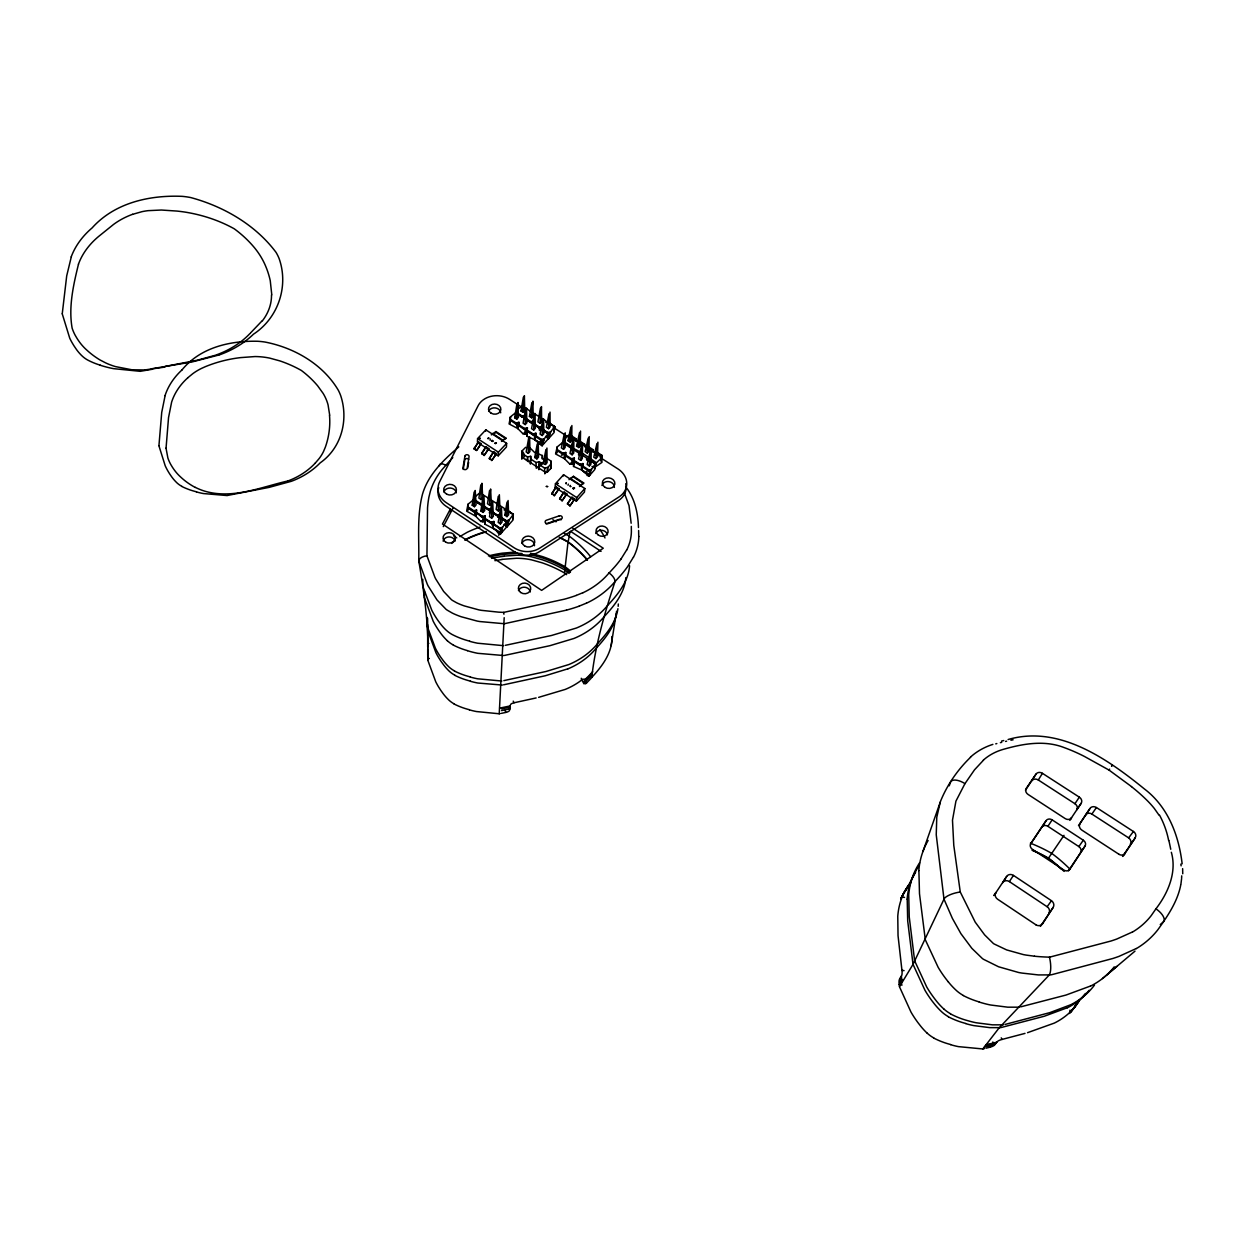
<?xml version="1.0" encoding="UTF-8"?>
<svg xmlns="http://www.w3.org/2000/svg" width="1245" height="1245" viewBox="0 0 1245 1245"><rect width="100%" height="100%" fill="white"/><g stroke="black" fill="none" stroke-linecap="round" stroke-linejoin="round"><path stroke-width="1.5" d="M484.118 455.483L488.787 448.62L486.172 446.908L485.317 447.531L481.69 453.242L484.118 455.483L488.787 448.62M506.98 516.644L507.026 502.108L504.801 515.197L506.98 516.644L508.645 514.823L508.1 500.506L506.917 509.703M271.783 294.832L270.258 280.701A135.223 105.047 -6.7 0 0 266.586 268.469L265.263 265.247A110.323 85.749 -6 0 0 254.369 247.599L253.358 246.417A142.817 111.163 -6.9 0 0 234.278 228.815A138.522 108.222 -6.6 0 0 185.396 212.148A162.862 127.846 -7 0 0 177.008 211.074L161.368 210.031L148.139 210.654A53.877 41.303 -5.7 0 0 141.946 211.681L132.577 214.342M491.791 460.494L496.459 453.631L493.845 451.904L492.989 452.526L489.363 458.253L491.791 460.494L496.459 453.631M506.637 443.329L498.389 452.168L498.218 455.841L477.426 442.302L477.566 438.613L485.846 429.836L506.637 443.329L506.435 447.017L498.218 455.841M565.993 482.982L566.226 483.9L566.273 482.749M516.784 419.129L516.924 404.002L514.667 417.76L516.784 419.129L518.387 417.417L517.967 402.493L516.908 410.974M427.642 624.694L427.689 647.089M611.933 636.522C612.54 652.567 602.191 666.262 591.764 677.404A72.319 63.37 5.1 0 1 589.912 679.552L586.457 683.1A3.875 1.105 -47.6 0 1 585.29 683.91M488.476 438.582L488.476 438.505M523.133 412.36L523.351 397.186L521.017 410.99L523.133 412.36L524.736 410.648L524.394 395.677L523.274 404.189M525.234 424.576L525.468 409.496L523.102 423.207L525.234 424.576L526.837 422.864L526.51 407.971L525.39 416.421M638.732 536.408L638.623 530.51M528.331 453.351L528.596 438.427L526.168 451.951L528.331 453.351L529.934 451.593L529.639 436.886L528.316 446.395M531.584 417.775L531.88 402.649L529.452 416.406L531.584 417.775L533.171 416.063L532.922 401.139L531.74 409.621M533.716 430.039L534.027 414.99L531.568 428.669L533.716 430.039L535.319 428.327L535.07 413.464L533.716 423.098M536.875 458.891L537.233 444.014L534.727 457.491L536.875 458.891L538.494 457.148L538.276 442.457L536.891 451.951M540.05 423.222L540.439 408.127L537.918 421.853L540.05 423.222L541.637 421.51L541.466 406.617L540.237 415.067M542.213 435.517L542.618 420.499L540.065 434.131L542.213 435.517L543.8 433.789L543.66 418.974L541.948 430.49M1181.723 875.842L1181.598 878.425M483.698 521.842L484.694 519.461L482.406 521.639L483.449 517.142L482.251 517.469L476.368 512.582L482.282 516.519L485.223 515.71L484.959 521.499L480.819 521.484L475.606 516.099L474.812 511.415L467.793 506.762L467.684 510.481L467.964 504.272L473.489 499.79M525.655 447.297L522.137 450.83L522.262 453.569L527.444 456.931L530.697 456.324L530.806 459.125L536.004 462.486L539.038 461.833L545.45 464.463L545.901 449.616L543.287 463.062L538.976 466.813L538.883 469.723L539.381 464.681L544.905 461.304L542.4 458.144L542.384 455.53L534.416 452.277L529.825 447.764M548.531 428.669L549.014 413.62L546.384 427.3L548.531 428.669L550.119 426.957L550.041 412.095L548.236 423.891M474.812 511.415L473.614 511.742L467.746 506.871L467.964 504.272L466.688 511.213L475.606 516.099L476.415 512.473L483.449 517.142M485.223 515.71L485.005 518.325L490.95 522.262L493.876 521.453L493.082 527.88L500.412 534.043L500.568 532.315L484.756 524.098L484.974 519.274L492.102 522.884L493.082 527.88L500.412 534.043L506.419 527.273L506.731 521.624L501.144 517.702M474.438 499.587L481.442 504.225L480.243 504.552L480.29 503.587M505.859 438.038L501.564 441.399L505.859 438.038L495.977 431.564L491.261 434.754L494.903 433.291L495.977 431.564M482.251 517.469L482.282 516.519M563.549 449.274L564.187 434.349L561.402 447.889L563.549 449.274L565.137 447.531L565.214 432.809L563.627 442.333M601.849 455.281L601.179 461.07L601.849 455.281L597.429 452.433M489.363 512.94L490.063 509.936L488.865 510.263L488.911 509.298L491.837 508.505M570.163 442.037L570.864 427.066L568.016 440.652L570.163 442.037L571.751 440.294L571.891 425.525L570.241 435.096M588.823 446.924L593.242 449.756L593.118 452.262L595.95 451.499M591.982 466.346L594.659 468.073L595.468 463.747L588.543 459L586.551 459.545L586.597 457.973L562.444 442.66L557.184 446.939L555.581 453.958L564.452 458.674L569.634 463.903L573.68 463.918L574.334 457.989L571.486 458.767L571.377 459.747L572.544 459.436L571.237 464.012L573.369 461.957L572.451 464.26M492.102 522.884L490.903 523.211L490.95 522.262M572.14 454.798L572.856 439.921L569.977 453.413L572.14 454.798L573.727 453.055L573.883 438.364L571.891 449.756M584.839 488.522L576.746 497.58L576.342 501.175L555.083 487.34L555.441 483.745L563.58 474.734L584.839 488.522L584.419 492.117L576.342 501.175M573.68 463.918L573.54 466.439L581.82 470.065L589.103 476.041L589.772 470.548L588.62 470.859L582.707 467.046L582.94 463.545L580.108 464.323L574.194 460.51L574.334 457.989M580.248 441.43L584.652 444.247L584.528 446.737L587.36 445.975M474.018 448.869L478.516 441.928L481.13 443.625L477.504 449.336L476.477 450.472L474.018 448.869L478.516 441.928M499.369 532.642L500.568 532.315L500.786 528.643L499.587 528.985L493.689 524.083L499.634 528.036L502.575 527.226L506.731 521.624L500.552 517.438M564.421 440.201L567.409 435.75L570.226 435.003L576.093 438.754L575.953 441.244L578.785 440.481M493.02 512.784L498.716 515.648L497.518 515.975L493.113 512.084M578.723 447.531L579.532 432.606L576.575 446.146L578.723 447.531L580.31 445.788L580.543 431.066L578.832 440.59M618.189 606.315L618.314 603.996M499.681 517.687L499.743 516.737L497.689 517.297L497.813 515.632L475.03 500.91M571.377 459.747L565.51 455.95L565.744 452.464L562.896 453.227L562.802 454.207L563.969 453.896L564.452 458.674L565.557 454.923L572.544 459.436M580.73 460.339L581.555 445.492L578.567 458.954L580.73 460.339L582.318 458.596L582.582 443.951L580.497 455.296M499.587 528.985L499.634 528.036M507.727 510.497L513.298 514.387L512.971 520.068L506.995 526.791L504.054 524.347M517.282 413.682L539.599 427.72L539.505 429.26L541.497 428.731L548.329 433.416L547.862 439.298L542.104 445.679L534.93 439.781L526.775 436.217L527.382 427.72L524.55 428.482L524.472 429.478L525.639 429.167L524.487 433.82L522.916 433.727L517.811 428.56L509.08 423.922L510.481 416.826L515.788 412.624M554.274 495.697L558.974 488.771L556.313 487.028L555.503 487.682L551.831 493.456L554.274 495.697L558.974 488.771M562.802 454.207L556.935 450.425L557.184 446.939L556.624 453.196L556.997 449.398L563.969 453.896M587.313 453.055L588.2 438.162L585.15 451.655L587.313 453.055L588.901 451.312L589.227 436.621L586.722 449.912M530.697 456.324L530.354 464.074L530.806 459.125M166.036 448.371L168.542 417.589L171.623 402.119A68.07 55.153 -5.4 0 1 187.917 377.686M166.036 448.184L167.873 457.958A55.465 45.256 -6.4 0 0 170.643 464.26L172.183 466.844A84.302 68.74 -5.4 0 0 173.724 469.147L174.238 469.863A58.375 47.652 -6.3 0 0 179.358 475.808L181.443 477.753A74.14 60.46 -5.7 0 0 195.232 487.433M507.151 525.063L505.952 525.406L506.995 526.791L507.384 521.39L506.186 521.717L506.248 520.768L509.174 519.959L513.298 514.387L507.135 510.232M589.367 465.91L590.27 451.095L587.189 464.494L589.367 465.91L590.939 464.152L591.297 449.538L589.134 460.852M918.888 870.597L919.495 893.723L925.284 939.555M525.639 429.167L518.745 424.716L517.811 428.56L517.173 423.705L516.021 424.016L516.084 423.02L518.916 422.273L518.683 425.728L524.472 429.478M535.008 424.312L539.365 427.113L542.197 426.35L541.964 429.821L542.042 428.825M158.94 445.601L161.725 412.406L165.118 395.614M469.349 709.852A76.972 67.588 2.9 0 0 476.462 711.549L499.229 713.774L504.194 617.691M526.775 436.217L527.133 431.19L534.105 434.629L534.93 439.781L542.104 445.679L542.618 440.123L541.451 440.434L535.63 436.668L535.864 433.198L533.031 433.945L527.211 430.194L527.382 427.72M536.004 462.486L536.268 468.244L538.976 466.813L539.381 464.681L544.594 468.058L547.613 467.404L547.302 472.197L545.683 472.478L538.976 468.12M595.935 458.596L596.915 443.734L593.756 457.195L595.935 458.596L597.507 456.837L597.927 442.193L595.328 455.437M907.2 899.155L907.698 920.958L912.99 964.112M518.683 425.728L518.745 424.732M562.102 500.801L566.817 493.876L564.141 492.133L563.331 492.787L559.659 498.56L562.102 500.801L566.817 493.876M516.675 412.5L523.538 416.919L522.371 417.215L522.449 416.219L525.265 415.472M569.945 505.921L574.661 498.996L571.984 497.237L571.19 497.891L567.502 503.68L569.945 505.921L574.661 498.996M493.627 525.032L493.876 521.453M526.479 418.818L531.973 422.351L530.821 422.662L530.899 421.666L533.716 420.903M510.17 705.292L509.812 709.915L508.505 707.284M521.764 455.623L522.137 450.83L523.974 453.787M534.105 434.629L532.953 434.941L533.031 433.945M542.135 458.814L542.384 455.53M484.756 524.098L484.959 521.499M522.262 453.569L521.842 458.86L522.262 453.569L524.627 455.686M476.321 513.547L476.57 509.983L473.645 510.792M535.63 436.668L535.708 435.672L542.618 440.123L542.104 445.679L544.376 438.676L548.329 433.416L543.769 430.474M550.959 461.07L550.71 468.571L547.302 472.197L547.784 467.513L551.099 463.809L550.959 461.07L545.761 457.709M535.226 425.23L540.439 427.798L539.287 428.109L539.365 427.113M550.71 468.571L551.099 463.809L550.539 468.462M467.793 506.762L467.715 507.82L473.614 511.742M539.381 430.334L539.599 427.72M548.329 433.416L547.691 437.82L548.329 433.416L541.419 429.727L541.497 428.731M538.634 466.595L539.038 461.833M541.451 440.434L541.528 439.438L544.376 438.676M549.169 422.849L554.632 426.584L554.134 432.482L548.407 438.831L545.543 436.481M1181.552 879.063L1180.929 884.043M550.072 423.658L554.632 426.584L553.963 430.988L554.632 426.584L547.722 422.911L547.816 421.915L545.824 422.444L545.901 420.919L523.631 406.928M548.594 437.088L547.442 437.4L548.407 438.831L548.936 433.26L547.769 433.571L547.862 432.575L550.695 431.828L554.632 426.584M588.449 460.821L588.745 457.397L581.633 452.806M62.266 313.647L66.701 275.892L71.292 256.875M556.935 450.425L557.029 449.445M474.298 499.727L475.216 490.468L476.088 504.879L474.423 506.684L472.244 505.252L474.112 492.071L474.423 506.684M573.54 466.439L574.085 461.49L581.15 464.976L581.82 470.065L589.103 476.041L594.799 469.536L595.468 463.747L590.815 460.759M583.656 482.935L579.532 486.453L583.656 482.935L573.54 476.321L568.996 479.683M480.944 492.553L481.908 483.262L482.718 497.704L481.052 499.51L478.889 498.078L480.819 484.85L481.052 499.51M565.51 455.95L565.603 454.97M564.623 442.738L570.257 446.722L570.366 445.741L564.81 442.489M629.581 565.775C628.383 581.648 617.707 594.659 607.295 605.817A84.349 72.272 5.2 0 1 576.373 628.04L551.628 635.448L505.33 645.33M625.83 577.618C624.648 593.118 614.236 605.833 604.074 616.757A82.17 70.654 5.2 0 1 573.945 638.467L549.854 645.704L504.443 655.43M611.124 645.688L616.602 611.279M576.093 438.754L575.984 439.734L570.132 435.983L568.981 436.295M489.581 498.249L490.608 488.989L491.339 503.4L489.674 505.205L487.495 503.774L489.534 490.592L489.674 505.205M566.631 574.63A119.987 105.529 2.6 0 0 564.514 572.98L568.031 542.057M491.619 511.197L492.678 502L493.378 516.317L491.713 518.138L489.518 516.691L491.588 503.603L491.713 518.138M581.15 464.976L579.983 465.288L580.108 464.323M578.676 441.461L577.509 441.773L584.528 445.228L584.652 444.247M582.707 467.046L582.816 466.066L589.772 470.548M485.69 431.159L485.846 429.836M498.233 503.976L499.354 494.732L499.976 509.096L498.311 510.917L496.132 509.47L498.265 496.335L498.311 510.917M506.731 521.624L506.217 525.826L506.731 521.624L501.097 518.465M588.543 459L589.274 459.747M500.319 516.94L501.439 507.773L502.046 522.06L500.381 523.896L498.202 522.433L500.35 509.407L500.381 523.896M588.62 470.859L591.577 469.116L595.468 463.747L591.25 461.49M593.242 449.756L593.118 450.737L588.698 447.904M513.298 514.387L512.769 518.62L513.298 514.387L507.664 511.259M541.124 444.247L542.291 443.936L534.93 439.781L535.864 433.198M584.668 679.147L583.998 683.847L581.446 679.381M541.715 429.665L542.197 426.35M569.93 479.309L573.54 476.321M480.881 510.964L482.842 497.829L483.06 512.411L480.881 510.964L482.546 509.143M591.764 677.404C595.375 644.63 604.712 612.851 614.999 581.617L620.15 575.984A150.598 126.648 3.5 0 0 627.324 567.051L633.394 557.231M545.481 457.522L546.944 448.06L547.069 462.704L545.45 464.463M475.606 516.099L476.57 509.983M569.868 532.191L568.187 541.871M493.082 527.88L493.72 523.958L500.786 528.643L500.412 534.043L502.575 527.226M463.233 469.443L464.805 459.95A2.101 1.743 2.2 0 1 468.711 459.405M467.7 468.073L468.634 462.362M616.337 613.645C614.376 627.324 605.179 638.514 596.106 648.349A77.066 66.934 5.1 0 1 567.829 668.907M617.925 608.696C615.933 622.531 606.626 633.829 597.46 643.774A77.984 67.635 5.1 0 1 568.84 664.55L545.979 671.491L503.851 680.626M588.154 474.625L589.305 474.314L581.82 470.065L582.94 463.545M517.811 428.56L518.916 422.273M534.93 439.781L535.692 435.657M594.659 468.073L595.468 463.747M1180.789 884.806C1177.568 901.536 1167.748 915.931 1158.006 929.548A103.366 87.695 34 0 1 1136.358 948.581M564.452 458.674L565.744 452.464M563.285 475.995L563.58 474.734M498.763 535.319L499.634 531.537M581.82 470.065L582.753 466.019M475.139 513.749L475.886 510.683M517.157 426.677L517.998 423.471M492.289 525.125L493.082 522.091M509.174 519.959L506.995 526.791L507.384 521.39L501.735 517.655M550.695 431.828L548.407 438.831L548.936 433.26L543.411 429.696M940.271 802.06L936.769 817.342L936.24 834.772L943.99 899.155L952.378 918.374L960.907 933.657L971.863 948.348L982.243 958.401A33.086 29.149 35.9 0 0 983.41 959.257L998.568 966.774L1018.706 972.516A116.392 99.787 32.8 0 0 1022.067 973.092L1038.377 974.928L1050.92 974.897M78.497 264.127C73.424 284.747 68.366 307.095 72.132 328.12A66.561 51.854 -6.8 0 0 75.245 335.387L77.003 338.36A101.032 78.668 -5.9 0 0 78.777 341.021L79.369 341.861A70.047 54.593 -6.7 0 0 85.314 348.724L87.772 350.966A93.282 72.599 -6.1 0 0 99.849 359.867L105.592 362.855A65.098 50.827 -6.8 0 0 115.505 366.606L131.814 369.765L144.716 369.967M922.918 851.549L940.8 800.597C947.523 784.319 957.95 769.426 970.602 757.225M589.103 476.041L591.577 469.116M949.235 785.797L950.464 782.342A13.43 6.209 33.4 0 1 964.968 783.619L974.508 769.83L983.488 760.181M596.448 462.767L594.705 467.311L601.989 462.346L601.74 457.786L596.448 462.767L590.286 458.471M902.641 895.778L902.703 895.653A85.578 74.949 35.3 0 1 908.508 885.257M902.547 896.026L901.038 900.01A80.8 70.778 35.1 0 0 897.769 916.273L898.034 935.664L901.94 970.306A4.155 0.934 86.9 0 1 901.894 974.897M525.717 434.069L526.666 431.813L524.487 433.82L526.946 433.742M927.245 1033.272A61.861 54.687 38.4 0 1 919.37 1024.464L917.892 1022.565A120.781 105.343 37.4 0 1 915.511 1019.235L914.67 1017.99A92.192 80.956 37.8 0 1 910.982 1012.061L899.481 986.771L913.021 964.346L943.99 899.17M900.913 898.392L904.197 892.603A79.913 70.125 35.3 0 1 905.862 890.144L907.885 886.969M443.282 526.619L452.978 508.209M450.41 508.925L442.457 524.02L541.637 590.363L603.265 548.22L572.638 528.129M626.655 549.963L621.037 558.958M900.711 898.952L902.858 894.999M905.862 890.144L915.651 872.138M901.645 975.613L899.466 979.286L902.843 979.784M481.13 443.625L476.477 450.472M1160.278 924.553L1163.172 922.063A14.209 6.381 32.9 0 0 1155.936 908.819C1167.857 893.381 1177.101 872.403 1171.343 852.28M486.172 446.908L481.659 453.865M493.845 451.904L489.316 458.876M587.002 460.323L588.745 457.397L588.792 460.463M1155.874 908.912L1151.236 915.604A90.091 76.319 33.7 0 1 1132.436 932.1M578.443 454.798L580.201 451.873L573.789 448.573M556.313 487.028L551.753 494.047M564.141 492.133L559.581 499.167M571.984 497.237L567.424 504.272M1025.491 790.217L1036.058 774.032A4.856 4.093 29.7 0 1 1042.423 773.316L1079.322 797.158A4.902 4.124 31.3 0 1 1081.189 803.258L1070.373 819.428M1031.965 780.708A4.824 4.077 29.9 0 1 1038.299 779.992L1042.438 773.316M1122.57 856.436L1135.238 837.807L1123.457 855.751M545.683 472.478L544.812 473.8L544.594 468.058M993.946 895.529L995.922 892.494A5.198 4.513 33.9 0 0 997.556 899.186L1035.809 924.724M1002.676 882.58L1006.676 876.418A5.182 4.466 33.3 0 1 1013.446 875.391L1051.465 900.711A5.229 4.498 35.1 0 1 1053.161 907.34L1042.61 923.712M1111.629 766.111L1112.33 764.959L1111.583 766.173M1040.431 926.358L1053.223 907.387M1030.751 843.783L1046.142 820.611A4.575 3.891 31.7 0 1 1052.134 819.879L1083.306 840.235A4.622 3.906 33.1 0 1 1085.049 846.024L1069.875 869.259A4.653 3.953 33.8 0 1 1063.821 870.022L1032.463 849.355A4.606 3.937 32.3 0 1 1030.798 843.55L1046.142 820.611M1068.475 870.815L1085.049 846.024M1002.739 882.612A5.136 4.451 33.5 0 1 1009.399 881.553L1013.414 875.437M1041.94 827.053A4.544 3.875 31.9 0 1 1047.885 826.322L1052.134 819.879M1078.512 825.575L1089.966 808.503A5.011 4.202 32 0 1 1096.44 807.523L1133.417 831.504L1128.624 837.869A5.027 4.202 33.6 0 1 1130.367 844.094M1079.944 823.692L1089.966 808.503M1109.653 769.13L1109.093 769.986M994.117 895.373L1006.676 876.418M1081.189 803.258L1076.769 809.779A4.871 4.093 31.5 0 0 1074.917 803.725L1079.322 797.158M1069.813 820.377L1071.556 817.794A4.918 4.155 31.7 0 1 1065.129 818.541L1028.074 794.434A4.871 4.14 30.1 0 1 1026.285 788.35L1036.058 774.032M1032.338 850.102A139.191 121.917 37.1 0 1 1048.492 858.163L1063.993 835.348M908.897 885.382L910.873 882.565M1096.409 807.569L1091.881 814.074L1128.624 837.869M1080.551 852.327A4.591 3.891 33.2 0 0 1078.839 846.569L1083.306 840.235M1048.819 913.332A5.198 4.466 35.3 0 0 1047.169 906.687L1051.465 900.711M964.968 783.603L955.927 801.142L952.487 820.175L953.779 845.339L960.268 892.011L975.224 922.156L984.624 934.87L993.23 943.352A19.578 17.041 35.6 0 0 994.039 943.928L1006.645 949.919L1023.359 954.588A103.148 88.411 32.9 0 0 1026.316 955.117L1034.486 956.207M492.366 441.244L493.222 440.854M950.62 1044.695A85.656 75.525 37 0 0 958.401 1046.625L982.85 1048.959L999.004 1028.043L1048.897 975.38A14.068 4.451 81.6 0 0 1049.457 957.187L1049.8 957.094M997.261 1041.645L994.599 1045.037L992.825 1041.972M1077.376 1002.988A86.076 75.073 36.9 0 1 1070.046 1012.683L1073.921 1007.641A80.816 70.483 37.2 0 0 1075.571 1005.088L1085.469 993.432M262.29 320.65L250.696 332.773M1069.377 1013.492L1072.365 1009.975M445.943 465.179L452.791 457.615M454.192 703.923L453.196 703.347A26.83 23.811 1.4 0 1 448.667 699.892A55.449 48.991 2.7 0 1 442.224 692.376L441.041 690.742A108.035 94.76 5.2 0 1 439.189 687.894L438.52 686.835A82.575 72.661 4 0 1 435.734 681.762L427.782 660.161C429.011 626.842 424.358 593.678 418.756 560.904C419.207 538.665 416.795 515.757 422.553 493.985C428.28 474.423 443.874 459.685 458.814 446.877M573.229 488.662L574.536 488.133M573.385 488.242L573.945 487.589L573.089 488.569M573.587 488.911L574.474 487.931M568.031 485.285L568.311 484.103M495.401 443.158L496.413 442.94M576.575 446.146L578.147 444.403M495.261 443.033L495.292 442.706M504.801 515.197L506.45 513.376M568.016 440.652L569.587 438.909M483.06 512.411L484.725 510.59L483.931 496.226L482.935 505.454L490.063 509.936M534.727 457.491L536.33 455.748M472.244 505.252L473.925 503.431M529.452 416.406L531.039 414.709M495.168 443.142L495.105 443.453M495.463 443.687L496.35 442.738M315.109 463.28L319.14 458.565A50.765 41.552 -4.5 0 0 323.544 451.453L325.381 447.064A111.054 90.122 -6.1 0 0 329.489 415.161M490.016 440.154L490.328 438.987M514.667 417.76L516.27 416.048M521.017 410.99L522.62 409.294M609.256 572.824L614.905 566.631A140.374 117.933 3.6 0 0 621.037 558.974M250.152 333.333L248.486 335.029A81.75 63.713 -5.4 0 1 215.323 355.276L197.146 360.241L165.258 366.419M571.237 464.012L573.307 461.926M181.972 369.936C200.258 347.448 230.06 340.616 257.699 341.27A62.592 50.454 -4.7 0 1 265.185 342.079C294.365 347.76 322.906 364.194 338.298 390.214A62.795 51.029 -4 0 1 340.834 396.066C348.631 420.094 341.488 447.889 320.183 462.86A74.498 60.709 -4.8 0 1 291.346 481.301L269.029 487.402L227.29 495.494M482.406 521.639L484.632 519.414M1027.545 1032.681L1054.359 1023.079A81.703 71.136 36.9 0 0 1068.412 1013.71L1071.945 1010.333A86.325 75.245 36.8 0 0 1079.275 1000.747M450.052 511.804L450.83 511.041M451.779 543.427L455.063 540.408M451.359 510.543L452.137 509.827M524.487 433.82L526.666 431.813M570.335 486.624L570.864 486.53M187.917 377.671L192.773 373.687A50.952 41.132 -5.6 0 1 201.332 368.489L205.285 366.699A111.396 91.258 -5.4 0 1 240.627 357.611L255.054 356.552A62.219 50.391 -4.9 0 1 269.683 358.109L279.907 360.91A119.738 97.997 -6.2 0 1 301.368 370.465A118.944 97.001 -6.4 0 1 317.677 385.841L323.171 393.451A62.328 50.687 -4.5 0 1 328.058 404.858L329.692 415.145M492.273 441.446L492.802 441.368M1102.479 978.554L1135.004 951.118M1106.898 974.788L1116.874 966.385M474.594 497.097L480.103 492.647M516.846 410.056L522.122 405.886M1136.311 948.519L1118.99 956.378A224.987 189.847 28.1 0 1 1112.828 958.494L1051.792 974.679M1132.374 932.023L1116.796 939.026A213.409 180.338 28.6 0 1 1110.976 941.018L1050.671 956.876M480.819 521.484L483.371 520.114M569.634 463.903L572.077 462.58M522.916 433.727L525.374 432.42M464.852 539.801L467.855 538.276A112.268 97.966 4.5 0 1 486.266 531.459M570.599 486.39L570.412 486.406M465.054 540.05L468.058 538.556A115.536 100.907 4.6 0 1 486.406 531.817M491.495 440.808L491.915 440.777M1067.261 1007.75L1044.384 1016.216L1001.245 1027.498M1090.433 986.056L1066.016 995.051L1020.651 1006.863M586.411 603.156L579.205 606.113M582.909 592.698L576.295 595.406M567.798 668.845L545.232 675.77L503.603 684.812M287.797 480.975C260.921 487.168 232.582 499.385 204.896 491.199A54.22 44.338 -6.3 0 1 196.554 487.978L195.309 487.355M546.073 523.834L558.912 519.476A2.116 1.79 6 0 1 561.121 519.819M218.746 355.043L192.057 361.953L151.532 368.8M573.011 488.024L573.4 487.9M1025.008 1033.397L1002.132 1039.404L1001.229 1037.863M506.326 509.516L504.272 510.076L504.396 508.427L483.169 494.856M497.564 515.025L500.49 514.216M566.491 610.143L504.334 623.729L479.932 621.551A99.724 84.878 3.3 0 1 477.022 621.037L461.241 616.757A71.79 61.487 2.8 0 1 452.355 613.116L447.313 610.206A29.024 25.087 1.7 0 1 446.021 609.287L437.057 599.997L428.218 586.099A111.708 95.367 4.8 0 1 427.268 584.154L418.756 560.904A8.233 4.171 -8.5 0 1 426.942 555.799L427.533 507.898A142.552 120.485 6.4 0 1 428.887 497.237L430.365 491.261A81.034 68.397 3.9 0 1 445.726 465.537M995.751 743.856L996.825 743.561M570.366 445.741L572.358 445.196M587.235 446.971L586.084 447.282L593.071 451.764M595.826 452.48L594.674 452.791L601.677 457.288M547.722 422.911L548.563 422.693M541.419 429.727L542.26 429.494M996.887 1042.127L988.888 1044.119M996.187 1043.014L988.203 1044.991M995.206 1044.275L987.238 1046.251M985.993 1048.197L989.775 1047.263A4.155 0.934 -18.4 0 0 994.024 1045.535M1005.011 1024.448L1049.815 1012.636L1070.824 1004.715A87.306 75.603 36 0 0 1094.479 985.106M988.25 1044.275L986.056 1044.804M986.6 1046.407L984.406 1046.952M1000.389 742.658L1001.743 742.331M986.974 1045.302L985.371 1045.691M984.437 1048.586L982.85 1048.959M1001.571 741.071L1003.735 740.542M1003.392 1024.837L992.436 1024.837L976.267 1022.783A89.173 78.077 35.8 0 1 968.159 1020.791A76.505 67.137 36.3 0 1 950.449 1013.881M1000.638 1027.639L989.822 1027.639L973.855 1025.615A88.084 77.206 36 0 1 965.84 1023.655M1019.297 1007.189L1007.719 1007.174L990.631 1005.011A94.138 81.921 35 0 1 982.056 1002.91A118.275 102.557 34.1 0 1 979.161 1002.038M538.634 697.356L565.199 689.434A73.081 63.884 5.1 0 0 579.547 681.622L582.069 679.723L581.244 678.276M524.519 456.837L521.92 457.039L528.3 461.584L530.308 461.117M1005.54 741.429L1006.645 741.164M536.144 697.947L514.045 702.771A3.844 1.65 -15.7 0 0 510.606 704.437M510.108 705.946L501.735 707.689M510.014 707.144L501.642 708.887M509.89 708.856L501.533 710.599M509.345 710.77A3.828 1.65 -15.5 0 1 505.952 712.389L501.346 713.354M1008.108 739.514C1058.81 724.839 1106.976 758.578 1144.373 788.925C1167.935 806.744 1178.844 835.348 1182.143 863.828M1010.924 740.23L1013.119 739.795M501.144 707.798L499.603 708.109M500.21 713.572L499.229 713.774M502.404 685.061L477.738 683.023A79.026 68.786 3.1 0 1 470.439 681.295M503.851 655.555L477.8 653.314A84.271 72.661 3.2 0 1 470.003 651.462A106.012 90.932 3.5 0 1 467.404 650.699M501.828 681.031L477.66 678.805A79.96 69.518 3.1 0 1 470.268 677.047M426.942 555.784L434.894 577.275A103.553 88.302 4.8 0 0 435.797 579.065L443.64 591.453L451.453 599.685A20.807 17.959 1.7 0 0 452.495 600.432L456.541 602.736A63.915 54.671 2.9 0 0 464.416 605.942L478.905 609.894A91.85 78.077 3.4 0 0 481.582 610.361L498.436 612.135A209.782 173.179 3.8 0 0 503.711 612.384L564.234 599.218A141.494 118.54 4.2 0 0 576.31 595.437M503.54 645.673L477.629 643.214A85.563 73.533 3.2 0 1 471.061 641.704L469.63 641.315M227.01 495.541L203.355 493.549A76.536 62.266 -6.1 0 1 196.445 491.931M164.729 367.104L145.556 369.827M152.077 369.298L140.234 371.321L113.606 368.66A90.076 69.938 -6.6 0 1 106.883 367.166L105.42 366.777A114.478 88.488 -6.1 0 1 101.436 365.625L100.222 365.236M502.326 554.476L516.924 553.356A63.121 54.842 4.3 0 1 522.122 553.543M502.031 559.363L516.566 558.258A62.872 54.687 4.3 0 1 531.475 559.845L542.042 562.787A120.843 106.572 3.3 0 1 564.514 572.98M504.054 556.095L516.784 555.239A63.028 54.78 4.3 0 1 531.724 556.826L542.322 559.783A121.154 106.759 3.4 0 1 564.856 569.992A120.298 105.716 2.7 0 1 569.136 573.369M491.464 440.652L492.32 440.279M515.228 552.064L502.404 553.154A113.139 99.491 4.5 0 0 488.429 555.939M569.883 485.799L570.35 485.425M427.657 643.198L428.84 643.369M427.751 658.278L429.323 658.512M901.94 970.306L904.057 970.618M899.217 979.986A4.14 0.934 86.7 0 0 899.186 984.546L902.127 984.997M901.613 897.007L904.524 897.412M487.9 438.645L489.005 437.991L487.666 438.411M181.863 486.359L180.914 485.815A26.705 21.881 -7.5 0 1 176.681 482.609A55.138 45.1 -6.6 0 1 170.845 475.621L169.802 474.096A107.194 87.477 -4.8 0 1 168.168 471.466L167.593 470.485A82.03 66.981 -5.6 0 1 165.211 465.786L158.924 445.788M453.382 645.034L452.277 644.412A28.635 24.978 1.7 0 1 447.733 641.066L447.313 640.677M454.518 670.93L453.476 670.324A27.872 24.511 1.6 0 1 448.76 666.775A57.612 50.407 2.9 0 1 442.068 659.01L440.839 657.344A112.221 97.452 5.3 0 1 438.909 654.403L438.224 653.314A85.78 74.747 4.1 0 1 435.33 648.085L427.066 625.846M454.876 675.226L453.834 674.634A27.546 24.246 1.6 0 1 449.18 671.133A56.928 49.878 2.9 0 1 442.566 663.445L441.353 661.795A110.898 96.441 5.2 0 1 439.454 658.901L438.769 657.811A84.769 73.969 4.1 0 1 435.906 652.645L427.735 630.639M963.381 995.486L962.105 994.739A32.043 28.199 37.2 0 1 956.767 990.849L956.253 990.382A66.063 57.69 36.4 0 1 948.239 981.776M950.511 1013.741L949.312 1013.041A31.156 27.546 38.1 0 1 943.772 1008.901M948.425 1016.683L947.243 1015.998A30.767 27.234 38.2 0 1 941.78 1011.905A63.62 55.916 37.4 0 1 933.61 1002.91L932.085 1000.964A124.22 107.661 36.5 0 1 929.626 997.572L928.754 996.296A94.822 82.746 36.8 0 1 924.942 990.226L913.021 964.346M933.719 1037.91L932.567 1037.225A29.911 26.612 39.3 0 1 927.276 1033.241M580.139 442.411L584.528 445.228M597.289 453.413L601.724 456.261M570.366 437.182L575.921 440.761M522.558 407.691L509.625 399.38A20.636 16.916 3.5 0 0 478.096 405.792L439.687 481.628A21.149 17.741 1.8 0 0 446.146 502.591L513.905 547.644A21.352 18.146 4.6 0 0 539.925 548.018L619.076 496.895A20.978 17.523 7.7 0 0 618.018 468.96L600.214 457.537M553.309 427.424L567.86 436.762M516.597 413.511L522.371 417.215M526.479 419.861L530.821 422.662M534.93 425.308L539.287 428.109M543.411 430.754L547.769 433.571M517.173 423.705L510.294 419.285L510.076 423.144L510.481 416.826L510.232 420.281L516.021 424.016M527.133 431.19L532.953 434.941M574.085 461.49L579.983 465.288M573.431 477.022L583.578 483.605M1038.314 779.992L1074.917 803.71M495.899 432.28L505.828 438.707M555.503 487.682L558.04 489.332M563.331 492.787L565.884 494.436M571.19 497.891L573.743 499.556M477.675 442.535L480.15 444.154M485.317 447.531L487.807 449.149M492.989 452.526L495.479 454.145M551.831 493.456L554.321 495.059M559.659 498.56L562.149 500.163M567.502 503.68L569.992 505.283M474.049 448.247L476.477 449.819M481.69 453.242L484.118 454.814M489.363 458.253L491.791 459.841M570.241 478.36L580.419 484.99M530.432 462.58L537.124 466.922M555.441 483.745L576.746 497.58M1118.866 854.21L1081.687 829.995A5.027 4.233 32.4 0 1 1080.006 823.739M477.566 438.613L498.389 452.168M492.506 433.462L502.451 439.952M1047.885 826.322L1078.839 846.569M552.858 519.725L556.079 521.842M570.537 531.335L601.055 551.379M474.345 500.646L480.243 504.552M482.951 506.341L488.865 510.263M493.067 513.033L497.518 515.975M501.735 518.776L506.186 521.717M484.974 519.274L490.903 523.211M1009.368 881.6L1047.123 906.733M453.569 535.77L456.759 537.902M564.794 442.691L570.257 446.722M1131.534 786.607L1109.03 770.079L1084.488 756.478A155.205 133.355 33.4 0 0 1064.179 747.591C1044.166 739.779 1022.425 743.841 1002.443 749.599A62.421 53.037 30.4 0 0 983.394 760.088M587.438 559.923L586.457 558.772A123.582 107.786 2.8 0 0 568.171 541.886A124.469 108.86 3.5 0 0 559.487 537.358M587.204 560.048L586.239 558.912A123.177 107.428 2.8 0 0 568.016 542.073A124.064 108.502 3.5 0 0 559.347 537.56M948.223 981.791L945.842 978.741A132.779 114.182 35.6 0 1 943.196 975.131L942.263 973.777A101.374 87.819 35.8 0 1 938.154 967.318L925.315 939.804M590.659 556.733L587.749 553.216A125.185 109.046 2.8 0 0 569.23 536.128A126.103 110.151 3.5 0 0 564.39 533.514M625.628 486.702C634.888 498.156 638.016 513.127 638.467 527.538M1070 1010.162L1070.809 1011.438M1070.218 1010.956L1070.793 1011.843M1159.173 815.366L1154.271 808.41A80.458 67.744 33.3 0 0 1150.318 803.788L1148.217 801.562A155.952 133.604 34.3 0 0 1131.487 786.653M988.67 1045.333L989.775 1047.263M585.586 681.575L586.457 683.1M624.29 492.849L629.021 505.563L631.153 523.227M513.22 701.137L514.045 702.771M504.956 710.428L505.952 712.389M914.639 960.798L926.716 986.974A96.005 83.68 36.7 0 0 930.591 993.121L931.478 994.397A125.745 108.86 36.4 0 0 933.968 997.836L935.477 999.828A64.413 56.554 37.2 0 0 943.757 1008.932M422.864 586.379L431.782 610.221A93.608 80.629 4.3 0 0 435.657 616.991A121.387 104.175 5.4 0 0 437.742 620.135L440.263 623.574A59.931 51.87 2.9 0 0 445.866 629.861L446.753 630.655A29.942 26.036 1.8 0 0 451.966 634.405L452.558 634.717A74.218 63.946 2.9 0 0 469.676 641.159M424.452 597.833L433.151 621.115A90.403 78.139 4.2 0 0 436.217 626.577L436.933 627.729A118.244 101.825 5.3 0 0 438.971 630.795L440.823 633.394A58.966 51.201 2.9 0 0 447.297 640.708M1168.899 840.5L1170.751 849.261M62.25 313.849L69.736 338.189A96.612 75.354 -6.2 0 0 71.743 342.079L72.397 343.215A127.426 99.335 -5.3 0 0 74.249 346.234L76.505 349.549A63.153 49.318 -7.1 0 0 81.719 355.603L82.575 356.381A31.047 24.293 -8 0 0 87.088 359.696L88.224 360.319A68.708 53.504 -7.1 0 0 100.254 365.174M527.444 456.931L528.3 461.584M1180.867 864.092L1181.116 865.851M914.608 960.564L909.239 916.911L908.725 894.859A86.434 75.245 34.4 0 1 919.604 862.816M902.143 982.087L901.333 976.142M901.567 983.036L900.773 977.092M900.757 984.375L899.964 978.446M899.186 984.562L899.45 986.554M503.711 612.384L503.914 614.205M631.308 526.386L631.386 531.677A57.706 48.928 6.7 0 1 626.717 549.994M1182.641 868.652L1182.75 873.757M427.735 630.437L427.595 618.36M427.735 651.415L427.782 659.974M427.066 625.644L426.957 617.395M427.704 649.034L427.735 654.434M424.452 597.616L424.374 590.955M422.864 586.162L422.771 579.345M427.735 657.22L427.704 653.843M625.753 483.698A20.916 17.492 7.7 0 1 618.532 500.537L539.599 551.582A21.289 18.115 4.6 0 1 513.656 551.208L446.099 506.248A21.087 17.71 1.8 0 1 438.722 487.62M601.957 485.488A6.287 5.26 7.8 0 1 608.945 481.628A6.287 5.26 7.8 0 1 614.361 487.417M521.935 543.411A6.412 5.478 4.7 0 1 529.281 539.785A6.412 5.478 4.7 0 1 534.463 545.746M590.223 471.279A2.303 1.914 7 0 1 589.507 471.777M587.064 471.622A2.303 1.914 7 0 1 586.597 471.248M590.146 473.458A2.303 1.914 7 0 1 587.049 475.512M501.906 531.133A2.35 1.992 3.4 0 1 500.194 533.405A2.35 1.992 3.4 0 1 497.377 532.066M502 528.627A2.35 1.992 3.5 0 1 501.579 529.203M508.442 523.927A2.334 1.992 3.7 0 1 506.824 526.168M508.551 521.406A2.35 1.992 3.7 0 1 508.131 521.982M562.117 455.343A2.303 1.899 5.9 0 1 561.386 455.047M493.518 522.215A2.35 1.992 3.1 0 1 492.444 523.834M492.351 524.145A2.35 1.992 3.1 0 1 493.004 524.767M526.868 459.561A2.303 1.914 4.6 0 1 526.044 459.125M549.963 433.462A2.288 1.883 5.3 0 1 549.247 434.443M548.422 434.801A2.288 1.883 5.3 0 1 547.629 434.863M543.318 443.127A2.288 1.883 5.1 0 1 543.38 443.905M538.898 443.874A2.288 1.883 5.1 0 1 538.898 443.08M543.676 440.279A2.288 1.899 5.1 0 1 543.442 440.777M541.015 441.664A2.288 1.899 5.1 0 1 540.143 441.321M476.29 511.072A2.35 1.976 2.4 0 1 474.936 512.535A2.334 1.976 2.4 0 1 475.932 513.5M443.842 492.024A6.349 5.338 1.5 0 1 450.441 488.056A6.349 5.338 1.5 0 1 456.308 492.849M518.371 423.954A2.288 1.883 4.1 0 1 517.251 425.152M517.329 425.852A2.272 1.867 4.1 0 1 517.92 426.459M488.616 411.286A6.178 5.073 3.4 0 1 495.308 407.909A6.178 5.073 3.4 0 1 500.692 412.795M439.376 465.723A7.999 3.548 42.1 0 1 445.819 465.35M609.101 572.98A8.17 3.642 42 0 1 614.999 581.617A89.251 75.898 5.3 0 1 586.442 603.202M470.314 676.906A68.584 59.776 2.8 0 1 454.441 671.039M467.435 650.606A67.744 58.624 2.8 0 1 453.336 645.112M479.994 527.071A105.265 91.539 4.4 0 0 467.404 532.191L464.463 533.872A57.721 49.675 3.2 0 0 459.981 536.626M599.934 529.514A80.536 69.051 4.9 0 1 604.992 537.964M470.485 681.139A67.775 59.137 2.8 0 1 454.798 675.35M469.396 709.712A66.016 58.095 2.6 0 1 454.129 704.032M592.2 674.588A77.066 67.432 5 0 1 584.138 682.774M494.887 560.67A112.548 99.133 4.5 0 1 502.062 559.519M491.588 558.351A112.875 99.335 4.5 0 1 504.085 556.266M570.428 572.42A120.485 105.841 2.7 0 0 565.059 568.125A121.341 106.883 3.4 0 0 542.478 557.947L531.895 554.943A63.121 54.842 4.3 0 0 530.308 554.632M490.016 556.857A113.015 99.413 4.5 0 1 502.358 554.616M592.636 671.631A77.283 67.557 5 0 1 584.559 679.817M582.053 679.957A3.859 0.98 -43.6 0 1 583.314 679.054M565.214 566.817A121.481 106.961 3.4 0 0 542.602 556.624L532.004 553.636A63.199 54.873 4.3 0 0 530.417 553.309M565.199 566.817A120.625 105.918 2.7 0 1 570.583 571.113M592.449 672.845A77.19 67.51 5 0 1 584.387 681.031M579.221 606.144A149.307 125.247 4.2 0 1 566.475 610.128M608.898 573.105A81.439 69.16 5.3 0 1 582.94 592.76M638.856 536.408A65.611 55.698 6.7 0 1 633.472 557.262M443.111 541.139A6.1 5.198 1.2 0 1 448.978 536.937A6.1 5.198 1.2 0 1 455.063 540.999M518.465 590.519A6.163 5.338 4.6 0 1 524.908 587.251A6.163 5.338 4.6 0 1 530.323 591.92M595.795 533.451A6.054 5.136 7.9 0 1 602.035 530.308A6.054 5.136 7.9 0 1 607.42 534.821M979.192 1001.914A75.727 66.125 35.6 0 1 963.334 995.58M918.81 870.582A91.212 78.886 33.6 0 1 928.116 840.484M1114.259 966.82A92.161 79.275 35.2 0 1 1090.48 986.133M1030.409 843.192A141.074 123.442 37 0 1 1051.745 853.385A139.642 122.492 36.2 0 1 1070.14 869.321M965.871 1023.483A75.587 66.39 36.4 0 1 948.363 1016.823M907.123 899.139A85.407 74.42 34.6 0 1 918.374 866.816M1089.157 990.273A86.247 74.762 36.2 0 1 1067.307 1007.827M1048.492 858.163A137.79 120.998 36.3 0 1 1064.101 871.391M950.651 1044.524A73.486 64.942 37.4 0 1 933.657 1038.034M901.209 898.05A85.329 74.778 35.4 0 1 907.138 887.763M997.805 1041.162A4.171 0.949 -18.5 0 1 1002.132 1039.404M1032.245 850.351A138.74 121.512 37.1 0 1 1048.337 858.396A137.339 120.609 36.3 0 1 1061.316 869.15M1078.497 1001.665A86.216 75.167 36.8 0 1 1071.151 1011.391M902.002 896.587A85.469 74.871 35.4 0 1 907.947 886.284M943.928 899.17A13.711 4.373 -13.5 0 1 960.268 892.011M1049.473 957.14A194.018 164.309 29.6 0 1 1034.486 956.238M1159.593 815.226A92.519 78.124 33 0 1 1168.635 840.5M970.462 757.1A75.587 64.304 30.9 0 1 992.872 744.385M1042.547 923.665A5.26 4.529 35.7 0 1 1035.778 924.786M1085.547 815.024A4.98 4.171 32.2 0 1 1091.927 814.012M1125.309 853.198A5.089 4.264 33.9 0 1 1118.819 854.257M1133.448 831.442A5.058 4.217 33.5 0 1 1135.175 837.76M218.778 355.105A88.551 68.911 -5.3 0 0 253.498 334.174C278.211 318.02 288.856 286.303 279.176 258.727A63.184 49.053 -4.3 0 0 276.032 252.361C255.49 224.831 223.586 206.405 190.75 197.566A62.872 48.166 -5.1 0 0 182.206 196.352C149.68 194.951 114.727 202.686 92.114 227.913A88.27 68.086 -5.8 0 0 71.214 256.859M271.503 294.847A60.896 47.575 -4.7 0 1 262.477 320.728M132.577 214.311A66.576 51.185 -5.6 0 0 113.622 224.38L98.76 236.348A81.516 62.997 -5.9 0 0 78.466 264.127M196.492 491.806A65.658 53.504 -6.4 0 1 181.786 486.453M165.04 395.599A74.295 60.102 -5.4 0 1 181.988 369.936M315.094 463.264A68.257 55.683 -4.9 0 1 287.813 481.006M480.196 438.318L479.185 438.52L480.196 438.318M546.337 486.437L547.629 486.562L546.337 486.437M558.087 483.433L557.029 483.542L558.087 483.433M464.899 456.215L463.015 467.638A2.101 1.759 2.2 0 0 464.821 469.63A2.101 1.759 2.2 0 0 467.186 468.151L469.054 456.728A2.101 1.743 2.3 0 0 467.264 454.736A2.101 1.743 2.3 0 0 464.899 456.215M559.285 515.85L546.415 520.239A2.132 1.805 5.5 0 0 545.31 522.573A2.132 1.805 5.5 0 0 548.111 523.6L560.981 519.212A2.132 1.805 6 0 0 562.071 516.862A2.132 1.805 6 0 0 559.285 515.85M580.232 455.063L580.201 451.873L580.232 454.939M604.774 487.184A6.303 5.276 7.8 0 0 614.843 484.103A6.303 5.276 7.8 0 0 606.222 478.173A6.303 5.276 7.8 0 0 604.774 487.184M524.69 545.995A6.443 5.478 4.7 0 0 534.759 542.182A6.443 5.478 4.7 0 0 525.623 536.548A6.443 5.478 4.7 0 0 524.69 545.995M446.706 494.203A6.365 5.338 1.5 0 0 456.433 489.923A6.365 5.338 1.5 0 0 447.064 484.959A6.365 5.338 1.5 0 0 446.706 494.203M491.121 413.2A6.194 5.073 3.4 0 0 500.863 409.698A6.194 5.073 3.4 0 0 492.102 404.454A6.194 5.073 3.4 0 0 491.121 413.2M445.679 542.151A6.132 5.213 1.2 0 0 455.281 538.354A6.132 5.213 1.2 0 0 446.566 533.156A6.132 5.213 1.2 0 0 445.679 542.151M520.612 592.464A6.194 5.353 4.6 0 0 530.65 589.43A6.194 5.353 4.6 0 0 522.386 583.36A6.194 5.353 4.6 0 0 520.612 592.464M598.3 535.07A6.069 5.151 7.9 0 0 608.058 532.16A6.069 5.151 7.9 0 0 599.825 526.293A6.069 5.151 7.9 0 0 598.3 535.07"/></g></svg>
